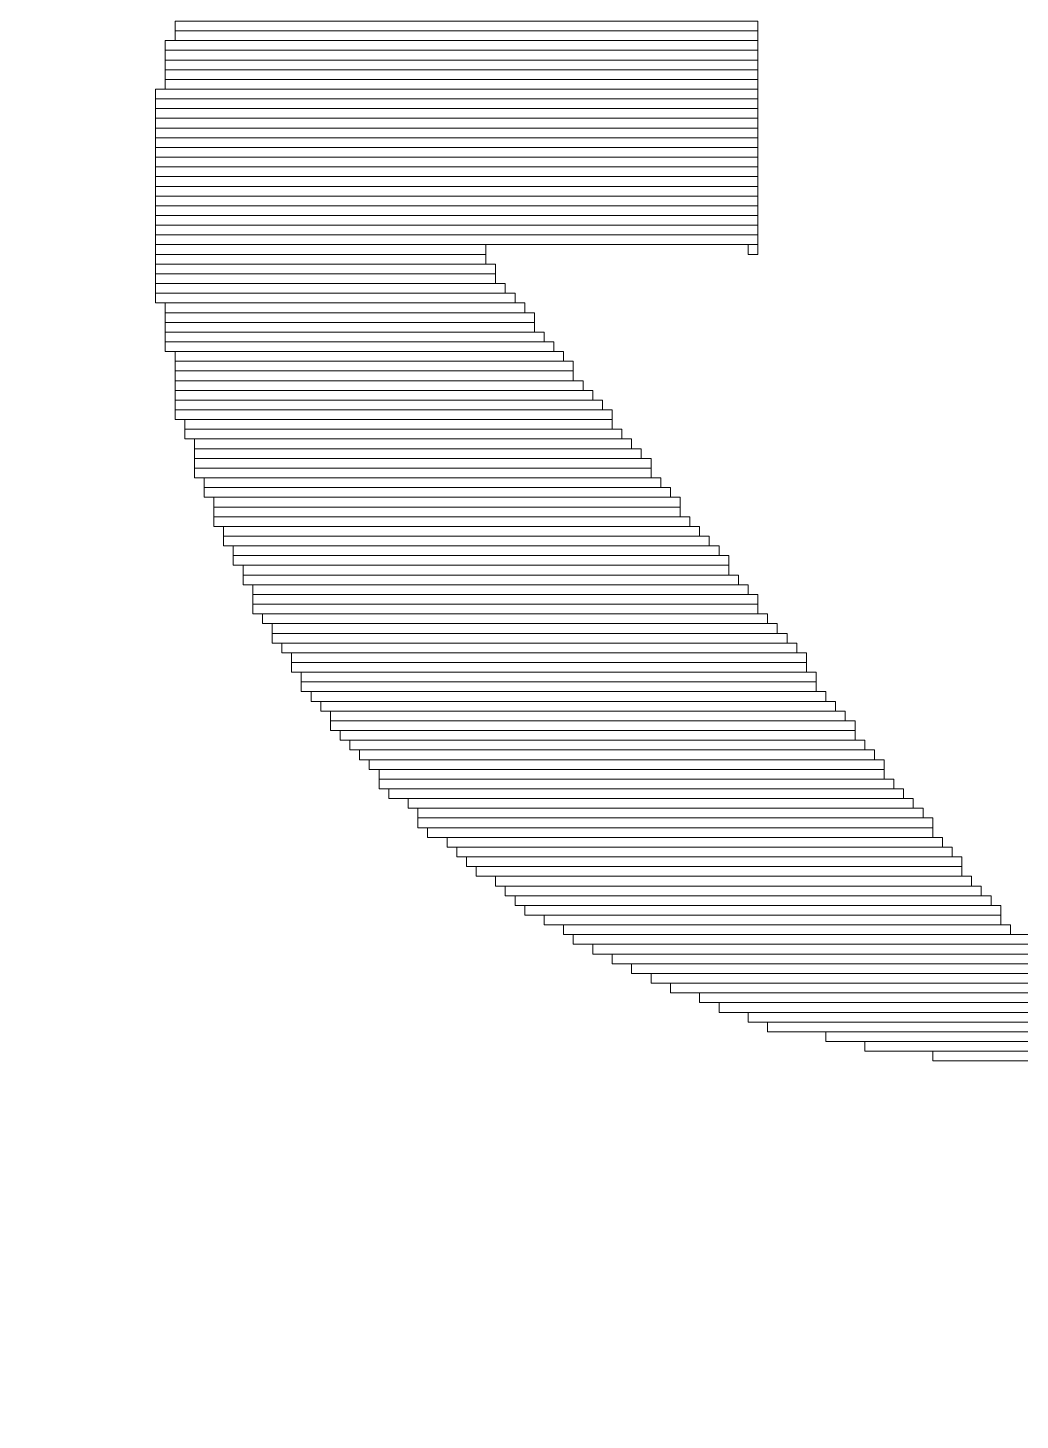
# Model space of a CAD drawing. Header units: millimetres. Extents: x -53.6 to 42.1, y -42.3 to 19.5.
# Drawn here: x 14.111 to 16.706, y -36.992 to -33.353 of the extents above; entities that cross this region are included whole.
import ezdxf

# ---------------------------------------------------------------- set-up
doc = ezdxf.new("R2010")
doc.units = ezdxf.units.MM
doc.header["$MEASUREMENT"] = 0
doc.layers.add('BG_OUTLINE', color=7, linetype='Continuous')
doc.layers.add('MA_PEN3', color=7, linetype='Continuous')

msp = doc.modelspace()

# ---------------------------------------------------------------- linework, layer by layer
at = {"layer": 'BG_OUTLINE', "color": 3, "lineweight": 9}
msp.add_open_spline([(-35.58, -42.2737), (-35.58, -42.2737), (-35.58, 2.7261), (-35.58, 2.7261), (-35.58, 2.7261), (-35.58, 2.7261), (19.4199, 2.7261), (19.4199, 2.7261), (19.4199, 2.7261), (19.4199, 2.7261), (19.4199, -42.2737), (19.4199, -42.2737), (19.4199, -42.2737), (19.4199, -42.2737), (-35.58, -42.2737), (-35.58, -42.2737)], degree=3, knots=[0, 0, 0, 0, 0.25, 0.25, 0.25, 0.25, 0.5, 0.5, 0.5, 0.5, 0.75, 0.75, 0.75, 0.75, 1, 1, 1, 1], dxfattribs=at)
at = {"layer": 'MA_PEN3', "color": 5, "lineweight": 9}
for points in [[(16.0201, -33.3354), (16.0201, -33.3354), (16.0201, -33.3608), (16.0201, -33.3608), (16.0201, -33.3608), (16.0201, -33.3608), (14.4961, -33.3608), (14.4961, -33.3608), (14.4961, -33.3608), (14.4961, -33.3608), (14.4961, -33.3354), (14.4961, -33.3354), (14.4961, -33.3354), (14.4961, -33.3354), (16.0201, -33.3354), (16.0201, -33.3354)], [(16.0201, -33.3608), (16.0201, -33.3608), (16.0201, -33.3862), (16.0201, -33.3862), (16.0201, -33.3862), (16.0201, -33.3862), (14.4961, -33.3862), (14.4961, -33.3862), (14.4961, -33.3862), (14.4961, -33.3862), (14.4961, -33.3608), (14.4961, -33.3608), (14.4961, -33.3608), (14.4961, -33.3608), (16.0201, -33.3608), (16.0201, -33.3608)], [(16.0201, -33.3862), (16.0201, -33.3862), (16.0201, -33.4116), (16.0201, -33.4116), (16.0201, -33.4116), (16.0201, -33.4116), (14.4707, -33.4116), (14.4707, -33.4116), (14.4707, -33.4116), (14.4707, -33.4116), (14.4707, -33.3862), (14.4707, -33.3862), (14.4707, -33.3862), (14.4707, -33.3862), (16.0201, -33.3862), (16.0201, -33.3862)], [(16.0201, -33.4116), (16.0201, -33.4116), (16.0201, -33.437), (16.0201, -33.437), (16.0201, -33.437), (16.0201, -33.437), (14.4707, -33.437), (14.4707, -33.437), (14.4707, -33.437), (14.4707, -33.437), (14.4707, -33.4116), (14.4707, -33.4116), (14.4707, -33.4116), (14.4707, -33.4116), (16.0201, -33.4116), (16.0201, -33.4116)], [(16.0201, -33.437), (16.0201, -33.437), (16.0201, -33.4624), (16.0201, -33.4624), (16.0201, -33.4624), (16.0201, -33.4624), (14.4707, -33.4624), (14.4707, -33.4624), (14.4707, -33.4624), (14.4707, -33.4624), (14.4707, -33.437), (14.4707, -33.437), (14.4707, -33.437), (14.4707, -33.437), (16.0201, -33.437), (16.0201, -33.437)], [(16.0201, -33.4624), (16.0201, -33.4624), (16.0201, -33.4878), (16.0201, -33.4878), (16.0201, -33.4878), (16.0201, -33.4878), (14.4707, -33.4878), (14.4707, -33.4878), (14.4707, -33.4878), (14.4707, -33.4878), (14.4707, -33.4624), (14.4707, -33.4624), (14.4707, -33.4624), (14.4707, -33.4624), (16.0201, -33.4624), (16.0201, -33.4624)], [(16.0201, -33.5132), (16.0201, -33.5132), (16.0201, -33.5386), (16.0201, -33.5386), (16.0201, -33.5386), (16.0201, -33.5386), (14.4453, -33.5386), (14.4453, -33.5386), (14.4453, -33.5386), (14.4453, -33.5386), (14.4453, -33.5132), (14.4453, -33.5132), (14.4453, -33.5132), (14.4453, -33.5132), (16.0201, -33.5132), (16.0201, -33.5132)], [(16.0201, -33.4878), (16.0201, -33.4878), (16.0201, -33.5132), (16.0201, -33.5132), (16.0201, -33.5132), (16.0201, -33.5132), (14.4707, -33.5132), (14.4707, -33.5132), (14.4707, -33.5132), (14.4707, -33.5132), (14.4707, -33.4878), (14.4707, -33.4878), (14.4707, -33.4878), (14.4707, -33.4878), (16.0201, -33.4878), (16.0201, -33.4878)], [(16.0201, -33.5386), (16.0201, -33.5386), (16.0201, -33.564), (16.0201, -33.564), (16.0201, -33.564), (16.0201, -33.564), (14.4453, -33.564), (14.4453, -33.564), (14.4453, -33.564), (14.4453, -33.564), (14.4453, -33.5386), (14.4453, -33.5386), (14.4453, -33.5386), (14.4453, -33.5386), (16.0201, -33.5386), (16.0201, -33.5386)], [(16.0201, -33.564), (16.0201, -33.564), (16.0201, -33.5894), (16.0201, -33.5894), (16.0201, -33.5894), (16.0201, -33.5894), (14.4453, -33.5894), (14.4453, -33.5894), (14.4453, -33.5894), (14.4453, -33.5894), (14.4453, -33.564), (14.4453, -33.564), (14.4453, -33.564), (14.4453, -33.564), (16.0201, -33.564), (16.0201, -33.564)], [(16.0201, -33.5894), (16.0201, -33.5894), (16.0201, -33.6148), (16.0201, -33.6148), (16.0201, -33.6148), (16.0201, -33.6148), (14.4453, -33.6148), (14.4453, -33.6148), (14.4453, -33.6148), (14.4453, -33.6148), (14.4453, -33.5894), (14.4453, -33.5894), (14.4453, -33.5894), (14.4453, -33.5894), (16.0201, -33.5894), (16.0201, -33.5894)], [(16.0201, -33.6148), (16.0201, -33.6148), (16.0201, -33.6402), (16.0201, -33.6402), (16.0201, -33.6402), (16.0201, -33.6402), (14.4453, -33.6402), (14.4453, -33.6402), (14.4453, -33.6402), (14.4453, -33.6402), (14.4453, -33.6148), (14.4453, -33.6148), (14.4453, -33.6148), (14.4453, -33.6148), (16.0201, -33.6148), (16.0201, -33.6148)], [(16.0201, -33.6402), (16.0201, -33.6402), (16.0201, -33.6656), (16.0201, -33.6656), (16.0201, -33.6656), (16.0201, -33.6656), (14.4453, -33.6656), (14.4453, -33.6656), (14.4453, -33.6656), (14.4453, -33.6656), (14.4453, -33.6402), (14.4453, -33.6402), (14.4453, -33.6402), (14.4453, -33.6402), (16.0201, -33.6402), (16.0201, -33.6402)], [(16.0201, -33.6656), (16.0201, -33.6656), (16.0201, -33.691), (16.0201, -33.691), (16.0201, -33.691), (16.0201, -33.691), (14.4453, -33.691), (14.4453, -33.691), (14.4453, -33.691), (14.4453, -33.691), (14.4453, -33.6656), (14.4453, -33.6656), (14.4453, -33.6656), (14.4453, -33.6656), (16.0201, -33.6656), (16.0201, -33.6656)], [(16.0201, -33.691), (16.0201, -33.691), (16.0201, -33.7164), (16.0201, -33.7164), (16.0201, -33.7164), (16.0201, -33.7164), (14.4453, -33.7164), (14.4453, -33.7164), (14.4453, -33.7164), (14.4453, -33.7164), (14.4453, -33.691), (14.4453, -33.691), (14.4453, -33.691), (14.4453, -33.691), (16.0201, -33.691), (16.0201, -33.691)], [(16.0201, -33.7164), (16.0201, -33.7164), (16.0201, -33.7418), (16.0201, -33.7418), (16.0201, -33.7418), (16.0201, -33.7418), (14.4453, -33.7418), (14.4453, -33.7418), (14.4453, -33.7418), (14.4453, -33.7418), (14.4453, -33.7164), (14.4453, -33.7164), (14.4453, -33.7164), (14.4453, -33.7164), (16.0201, -33.7164), (16.0201, -33.7164)], [(16.0201, -33.7418), (16.0201, -33.7418), (16.0201, -33.7672), (16.0201, -33.7672), (16.0201, -33.7672), (16.0201, -33.7672), (14.4453, -33.7672), (14.4453, -33.7672), (14.4453, -33.7672), (14.4453, -33.7672), (14.4453, -33.7418), (14.4453, -33.7418), (14.4453, -33.7418), (14.4453, -33.7418), (16.0201, -33.7418), (16.0201, -33.7418)], [(16.0201, -33.7672), (16.0201, -33.7672), (16.0201, -33.7926), (16.0201, -33.7926), (16.0201, -33.7926), (16.0201, -33.7926), (14.4453, -33.7926), (14.4453, -33.7926), (14.4453, -33.7926), (14.4453, -33.7926), (14.4453, -33.7672), (14.4453, -33.7672), (14.4453, -33.7672), (14.4453, -33.7672), (16.0201, -33.7672), (16.0201, -33.7672)], [(16.0201, -33.7926), (16.0201, -33.7926), (16.0201, -33.818), (16.0201, -33.818), (16.0201, -33.818), (16.0201, -33.818), (14.4453, -33.818), (14.4453, -33.818), (14.4453, -33.818), (14.4453, -33.818), (14.4453, -33.7926), (14.4453, -33.7926), (14.4453, -33.7926), (14.4453, -33.7926), (16.0201, -33.7926), (16.0201, -33.7926)], [(16.0201, -33.818), (16.0201, -33.818), (16.0201, -33.8434), (16.0201, -33.8434), (16.0201, -33.8434), (16.0201, -33.8434), (14.4453, -33.8434), (14.4453, -33.8434), (14.4453, -33.8434), (14.4453, -33.8434), (14.4453, -33.818), (14.4453, -33.818), (14.4453, -33.818), (14.4453, -33.818), (16.0201, -33.818), (16.0201, -33.818)], [(16.0201, -33.8434), (16.0201, -33.8434), (16.0201, -33.8688), (16.0201, -33.8688), (16.0201, -33.8688), (16.0201, -33.8688), (14.4453, -33.8688), (14.4453, -33.8688), (14.4453, -33.8688), (14.4453, -33.8688), (14.4453, -33.8434), (14.4453, -33.8434), (14.4453, -33.8434), (14.4453, -33.8434), (16.0201, -33.8434), (16.0201, -33.8434)], [(16.0201, -33.8688), (16.0201, -33.8688), (16.0201, -33.8942), (16.0201, -33.8942), (16.0201, -33.8942), (16.0201, -33.8942), (14.4453, -33.8942), (14.4453, -33.8942), (14.4453, -33.8942), (14.4453, -33.8942), (14.4453, -33.8688), (14.4453, -33.8688), (14.4453, -33.8688), (14.4453, -33.8688), (16.0201, -33.8688), (16.0201, -33.8688)], [(16.0201, -33.8942), (16.0201, -33.8942), (16.0201, -33.9196), (16.0201, -33.9196), (16.0201, -33.9196), (16.0201, -33.9196), (14.4453, -33.9196), (14.4453, -33.9196), (14.4453, -33.9196), (14.4453, -33.9196), (14.4453, -33.8942), (14.4453, -33.8942), (14.4453, -33.8942), (14.4453, -33.8942), (16.0201, -33.8942), (16.0201, -33.8942)], [(15.3089, -33.9196), (15.3089, -33.9196), (15.3089, -33.945), (15.3089, -33.945), (15.3089, -33.945), (15.3089, -33.945), (14.4453, -33.945), (14.4453, -33.945), (14.4453, -33.945), (14.4453, -33.945), (14.4453, -33.9196), (14.4453, -33.9196), (14.4453, -33.9196), (14.4453, -33.9196), (15.3089, -33.9196), (15.3089, -33.9196)], [(15.3089, -33.945), (15.3089, -33.945), (15.3089, -33.9704), (15.3089, -33.9704), (15.3089, -33.9704), (15.3089, -33.9704), (14.4453, -33.9704), (14.4453, -33.9704), (14.4453, -33.9704), (14.4453, -33.9704), (14.4453, -33.945), (14.4453, -33.945), (14.4453, -33.945), (14.4453, -33.945), (15.3089, -33.945), (15.3089, -33.945)], [(16.0201, -33.9196), (16.0201, -33.9196), (16.0201, -33.945), (16.0201, -33.945), (16.0201, -33.945), (16.0201, -33.945), (15.9947, -33.945), (15.9947, -33.945), (15.9947, -33.945), (15.9947, -33.945), (15.9947, -33.9196), (15.9947, -33.9196), (15.9947, -33.9196), (15.9947, -33.9196), (16.0201, -33.9196), (16.0201, -33.9196)], [(15.3343, -33.9704), (15.3343, -33.9704), (15.3343, -33.9958), (15.3343, -33.9958), (15.3343, -33.9958), (15.3343, -33.9958), (14.4453, -33.9958), (14.4453, -33.9958), (14.4453, -33.9958), (14.4453, -33.9958), (14.4453, -33.9704), (14.4453, -33.9704), (14.4453, -33.9704), (14.4453, -33.9704), (15.3343, -33.9704), (15.3343, -33.9704)], [(15.3343, -33.9958), (15.3343, -33.9958), (15.3343, -34.0212), (15.3343, -34.0212), (15.3343, -34.0212), (15.3343, -34.0212), (14.4453, -34.0212), (14.4453, -34.0212), (14.4453, -34.0212), (14.4453, -34.0212), (14.4453, -33.9958), (14.4453, -33.9958), (14.4453, -33.9958), (14.4453, -33.9958), (15.3343, -33.9958), (15.3343, -33.9958)], [(15.3597, -34.0212), (15.3597, -34.0212), (15.3597, -34.0466), (15.3597, -34.0466), (15.3597, -34.0466), (15.3597, -34.0466), (14.4453, -34.0466), (14.4453, -34.0466), (14.4453, -34.0466), (14.4453, -34.0466), (14.4453, -34.0212), (14.4453, -34.0212), (14.4453, -34.0212), (14.4453, -34.0212), (15.3597, -34.0212), (15.3597, -34.0212)], [(15.3851, -34.0466), (15.3851, -34.0466), (15.3851, -34.072), (15.3851, -34.072), (15.3851, -34.072), (15.3851, -34.072), (14.4453, -34.072), (14.4453, -34.072), (14.4453, -34.072), (14.4453, -34.072), (14.4453, -34.0466), (14.4453, -34.0466), (14.4453, -34.0466), (14.4453, -34.0466), (15.3851, -34.0466), (15.3851, -34.0466)], [(15.4105, -34.072), (15.4105, -34.072), (15.4105, -34.0974), (15.4105, -34.0974), (15.4105, -34.0974), (15.4105, -34.0974), (14.4707, -34.0974), (14.4707, -34.0974), (14.4707, -34.0974), (14.4707, -34.0974), (14.4707, -34.072), (14.4707, -34.072), (14.4707, -34.072), (14.4707, -34.072), (15.4105, -34.072), (15.4105, -34.072)], [(15.4359, -34.0974), (15.4359, -34.0974), (15.4359, -34.1228), (15.4359, -34.1228), (15.4359, -34.1228), (15.4359, -34.1228), (14.4707, -34.1228), (14.4707, -34.1228), (14.4707, -34.1228), (14.4707, -34.1228), (14.4707, -34.0974), (14.4707, -34.0974), (14.4707, -34.0974), (14.4707, -34.0974), (15.4359, -34.0974), (15.4359, -34.0974)], [(15.4359, -34.1228), (15.4359, -34.1228), (15.4359, -34.1482), (15.4359, -34.1482), (15.4359, -34.1482), (15.4359, -34.1482), (14.4707, -34.1482), (14.4707, -34.1482), (14.4707, -34.1482), (14.4707, -34.1482), (14.4707, -34.1228), (14.4707, -34.1228), (14.4707, -34.1228), (14.4707, -34.1228), (15.4359, -34.1228), (15.4359, -34.1228)], [(15.4613, -34.1482), (15.4613, -34.1482), (15.4613, -34.1736), (15.4613, -34.1736), (15.4613, -34.1736), (15.4613, -34.1736), (14.4707, -34.1736), (14.4707, -34.1736), (14.4707, -34.1736), (14.4707, -34.1736), (14.4707, -34.1482), (14.4707, -34.1482), (14.4707, -34.1482), (14.4707, -34.1482), (15.4613, -34.1482), (15.4613, -34.1482)], [(15.4867, -34.1736), (15.4867, -34.1736), (15.4867, -34.199), (15.4867, -34.199), (15.4867, -34.199), (15.4867, -34.199), (14.4707, -34.199), (14.4707, -34.199), (14.4707, -34.199), (14.4707, -34.199), (14.4707, -34.1736), (14.4707, -34.1736), (14.4707, -34.1736), (14.4707, -34.1736), (15.4867, -34.1736), (15.4867, -34.1736)], [(15.5121, -34.199), (15.5121, -34.199), (15.5121, -34.2244), (15.5121, -34.2244), (15.5121, -34.2244), (15.5121, -34.2244), (14.4961, -34.2244), (14.4961, -34.2244), (14.4961, -34.2244), (14.4961, -34.2244), (14.4961, -34.199), (14.4961, -34.199), (14.4961, -34.199), (14.4961, -34.199), (15.5121, -34.199), (15.5121, -34.199)], [(15.5375, -34.2244), (15.5375, -34.2244), (15.5375, -34.2498), (15.5375, -34.2498), (15.5375, -34.2498), (15.5375, -34.2498), (14.4961, -34.2498), (14.4961, -34.2498), (14.4961, -34.2498), (14.4961, -34.2498), (14.4961, -34.2244), (14.4961, -34.2244), (14.4961, -34.2244), (14.4961, -34.2244), (15.5375, -34.2244), (15.5375, -34.2244)], [(15.5375, -34.2498), (15.5375, -34.2498), (15.5375, -34.2752), (15.5375, -34.2752), (15.5375, -34.2752), (15.5375, -34.2752), (14.4961, -34.2752), (14.4961, -34.2752), (14.4961, -34.2752), (14.4961, -34.2752), (14.4961, -34.2498), (14.4961, -34.2498), (14.4961, -34.2498), (14.4961, -34.2498), (15.5375, -34.2498), (15.5375, -34.2498)], [(15.5629, -34.2752), (15.5629, -34.2752), (15.5629, -34.3006), (15.5629, -34.3006), (15.5629, -34.3006), (15.5629, -34.3006), (14.4961, -34.3006), (14.4961, -34.3006), (14.4961, -34.3006), (14.4961, -34.3006), (14.4961, -34.2752), (14.4961, -34.2752), (14.4961, -34.2752), (14.4961, -34.2752), (15.5629, -34.2752), (15.5629, -34.2752)], [(15.5883, -34.3006), (15.5883, -34.3006), (15.5883, -34.326), (15.5883, -34.326), (15.5883, -34.326), (15.5883, -34.326), (14.4961, -34.326), (14.4961, -34.326), (14.4961, -34.326), (14.4961, -34.326), (14.4961, -34.3006), (14.4961, -34.3006), (14.4961, -34.3006), (14.4961, -34.3006), (15.5883, -34.3006), (15.5883, -34.3006)], [(15.6137, -34.326), (15.6137, -34.326), (15.6137, -34.3514), (15.6137, -34.3514), (15.6137, -34.3514), (15.6137, -34.3514), (14.4961, -34.3514), (14.4961, -34.3514), (14.4961, -34.3514), (14.4961, -34.3514), (14.4961, -34.326), (14.4961, -34.326), (14.4961, -34.326), (14.4961, -34.326), (15.6137, -34.326), (15.6137, -34.326)], [(15.6391, -34.3514), (15.6391, -34.3514), (15.6391, -34.3768), (15.6391, -34.3768), (15.6391, -34.3768), (15.6391, -34.3768), (14.4961, -34.3768), (14.4961, -34.3768), (14.4961, -34.3768), (14.4961, -34.3768), (14.4961, -34.3514), (14.4961, -34.3514), (14.4961, -34.3514), (14.4961, -34.3514), (15.6391, -34.3514), (15.6391, -34.3514)], [(15.6391, -34.3768), (15.6391, -34.3768), (15.6391, -34.4022), (15.6391, -34.4022), (15.6391, -34.4022), (15.6391, -34.4022), (14.5215, -34.4022), (14.5215, -34.4022), (14.5215, -34.4022), (14.5215, -34.4022), (14.5215, -34.3768), (14.5215, -34.3768), (14.5215, -34.3768), (14.5215, -34.3768), (15.6391, -34.3768), (15.6391, -34.3768)], [(15.6645, -34.4022), (15.6645, -34.4022), (15.6645, -34.4276), (15.6645, -34.4276), (15.6645, -34.4276), (15.6645, -34.4276), (14.5215, -34.4276), (14.5215, -34.4276), (14.5215, -34.4276), (14.5215, -34.4276), (14.5215, -34.4022), (14.5215, -34.4022), (14.5215, -34.4022), (14.5215, -34.4022), (15.6645, -34.4022), (15.6645, -34.4022)], [(15.6899, -34.4276), (15.6899, -34.4276), (15.6899, -34.453), (15.6899, -34.453), (15.6899, -34.453), (15.6899, -34.453), (14.5469, -34.453), (14.5469, -34.453), (14.5469, -34.453), (14.5469, -34.453), (14.5469, -34.4276), (14.5469, -34.4276), (14.5469, -34.4276), (14.5469, -34.4276), (15.6899, -34.4276), (15.6899, -34.4276)], [(15.7153, -34.453), (15.7153, -34.453), (15.7153, -34.4784), (15.7153, -34.4784), (15.7153, -34.4784), (15.7153, -34.4784), (14.5469, -34.4784), (14.5469, -34.4784), (14.5469, -34.4784), (14.5469, -34.4784), (14.5469, -34.453), (14.5469, -34.453), (14.5469, -34.453), (14.5469, -34.453), (15.7153, -34.453), (15.7153, -34.453)], [(15.7407, -34.4784), (15.7407, -34.4784), (15.7407, -34.5038), (15.7407, -34.5038), (15.7407, -34.5038), (15.7407, -34.5038), (14.5469, -34.5038), (14.5469, -34.5038), (14.5469, -34.5038), (14.5469, -34.5038), (14.5469, -34.4784), (14.5469, -34.4784), (14.5469, -34.4784), (14.5469, -34.4784), (15.7407, -34.4784), (15.7407, -34.4784)], [(15.7407, -34.5038), (15.7407, -34.5038), (15.7407, -34.5292), (15.7407, -34.5292), (15.7407, -34.5292), (15.7407, -34.5292), (14.5469, -34.5292), (14.5469, -34.5292), (14.5469, -34.5292), (14.5469, -34.5292), (14.5469, -34.5038), (14.5469, -34.5038), (14.5469, -34.5038), (14.5469, -34.5038), (15.7407, -34.5038), (15.7407, -34.5038)], [(15.7661, -34.5292), (15.7661, -34.5292), (15.7661, -34.5546), (15.7661, -34.5546), (15.7661, -34.5546), (15.7661, -34.5546), (14.5723, -34.5546), (14.5723, -34.5546), (14.5723, -34.5546), (14.5723, -34.5546), (14.5723, -34.5292), (14.5723, -34.5292), (14.5723, -34.5292), (14.5723, -34.5292), (15.7661, -34.5292), (15.7661, -34.5292)], [(15.7915, -34.5546), (15.7915, -34.5546), (15.7915, -34.58), (15.7915, -34.58), (15.7915, -34.58), (15.7915, -34.58), (14.5723, -34.58), (14.5723, -34.58), (14.5723, -34.58), (14.5723, -34.58), (14.5723, -34.5546), (14.5723, -34.5546), (14.5723, -34.5546), (14.5723, -34.5546), (15.7915, -34.5546), (15.7915, -34.5546)], [(15.8169, -34.58), (15.8169, -34.58), (15.8169, -34.6054), (15.8169, -34.6054), (15.8169, -34.6054), (15.8169, -34.6054), (14.5977, -34.6054), (14.5977, -34.6054), (14.5977, -34.6054), (14.5977, -34.6054), (14.5977, -34.58), (14.5977, -34.58), (14.5977, -34.58), (14.5977, -34.58), (15.8169, -34.58), (15.8169, -34.58)], [(15.8169, -34.6054), (15.8169, -34.6054), (15.8169, -34.6308), (15.8169, -34.6308), (15.8169, -34.6308), (15.8169, -34.6308), (14.5977, -34.6308), (14.5977, -34.6308), (14.5977, -34.6308), (14.5977, -34.6308), (14.5977, -34.6054), (14.5977, -34.6054), (14.5977, -34.6054), (14.5977, -34.6054), (15.8169, -34.6054), (15.8169, -34.6054)], [(15.8423, -34.6308), (15.8423, -34.6308), (15.8423, -34.6562), (15.8423, -34.6562), (15.8423, -34.6562), (15.8423, -34.6562), (14.5977, -34.6562), (14.5977, -34.6562), (14.5977, -34.6562), (14.5977, -34.6562), (14.5977, -34.6308), (14.5977, -34.6308), (14.5977, -34.6308), (14.5977, -34.6308), (15.8423, -34.6308), (15.8423, -34.6308)], [(15.8677, -34.6562), (15.8677, -34.6562), (15.8677, -34.6816), (15.8677, -34.6816), (15.8677, -34.6816), (15.8677, -34.6816), (14.6231, -34.6816), (14.6231, -34.6816), (14.6231, -34.6816), (14.6231, -34.6816), (14.6231, -34.6562), (14.6231, -34.6562), (14.6231, -34.6562), (14.6231, -34.6562), (15.8677, -34.6562), (15.8677, -34.6562)], [(15.8931, -34.6816), (15.8931, -34.6816), (15.8931, -34.707), (15.8931, -34.707), (15.8931, -34.707), (15.8931, -34.707), (14.6231, -34.707), (14.6231, -34.707), (14.6231, -34.707), (14.6231, -34.707), (14.6231, -34.6816), (14.6231, -34.6816), (14.6231, -34.6816), (14.6231, -34.6816), (15.8931, -34.6816), (15.8931, -34.6816)], [(15.9185, -34.707), (15.9185, -34.707), (15.9185, -34.7324), (15.9185, -34.7324), (15.9185, -34.7324), (15.9185, -34.7324), (14.6485, -34.7324), (14.6485, -34.7324), (14.6485, -34.7324), (14.6485, -34.7324), (14.6485, -34.707), (14.6485, -34.707), (14.6485, -34.707), (14.6485, -34.707), (15.9185, -34.707), (15.9185, -34.707)], [(15.9439, -34.7324), (15.9439, -34.7324), (15.9439, -34.7578), (15.9439, -34.7578), (15.9439, -34.7578), (15.9439, -34.7578), (14.6485, -34.7578), (14.6485, -34.7578), (14.6485, -34.7578), (14.6485, -34.7578), (14.6485, -34.7324), (14.6485, -34.7324), (14.6485, -34.7324), (14.6485, -34.7324), (15.9439, -34.7324), (15.9439, -34.7324)], [(15.9439, -34.7578), (15.9439, -34.7578), (15.9439, -34.7832), (15.9439, -34.7832), (15.9439, -34.7832), (15.9439, -34.7832), (14.6739, -34.7832), (14.6739, -34.7832), (14.6739, -34.7832), (14.6739, -34.7832), (14.6739, -34.7578), (14.6739, -34.7578), (14.6739, -34.7578), (14.6739, -34.7578), (15.9439, -34.7578), (15.9439, -34.7578)], [(15.9693, -34.7832), (15.9693, -34.7832), (15.9693, -34.8086), (15.9693, -34.8086), (15.9693, -34.8086), (15.9693, -34.8086), (14.6739, -34.8086), (14.6739, -34.8086), (14.6739, -34.8086), (14.6739, -34.8086), (14.6739, -34.7832), (14.6739, -34.7832), (14.6739, -34.7832), (14.6739, -34.7832), (15.9693, -34.7832), (15.9693, -34.7832)], [(15.9947, -34.8086), (15.9947, -34.8086), (15.9947, -34.834), (15.9947, -34.834), (15.9947, -34.834), (15.9947, -34.834), (14.6993, -34.834), (14.6993, -34.834), (14.6993, -34.834), (14.6993, -34.834), (14.6993, -34.8086), (14.6993, -34.8086), (14.6993, -34.8086), (14.6993, -34.8086), (15.9947, -34.8086), (15.9947, -34.8086)], [(16.0201, -34.834), (16.0201, -34.834), (16.0201, -34.8594), (16.0201, -34.8594), (16.0201, -34.8594), (16.0201, -34.8594), (14.6993, -34.8594), (14.6993, -34.8594), (14.6993, -34.8594), (14.6993, -34.8594), (14.6993, -34.834), (14.6993, -34.834), (14.6993, -34.834), (14.6993, -34.834), (16.0201, -34.834), (16.0201, -34.834)], [(16.0201, -34.8594), (16.0201, -34.8594), (16.0201, -34.8848), (16.0201, -34.8848), (16.0201, -34.8848), (16.0201, -34.8848), (14.6993, -34.8848), (14.6993, -34.8848), (14.6993, -34.8848), (14.6993, -34.8848), (14.6993, -34.8594), (14.6993, -34.8594), (14.6993, -34.8594), (14.6993, -34.8594), (16.0201, -34.8594), (16.0201, -34.8594)], [(16.0455, -34.8848), (16.0455, -34.8848), (16.0455, -34.9102), (16.0455, -34.9102), (16.0455, -34.9102), (16.0455, -34.9102), (14.7247, -34.9102), (14.7247, -34.9102), (14.7247, -34.9102), (14.7247, -34.9102), (14.7247, -34.8848), (14.7247, -34.8848), (14.7247, -34.8848), (14.7247, -34.8848), (16.0455, -34.8848), (16.0455, -34.8848)], [(16.0709, -34.9102), (16.0709, -34.9102), (16.0709, -34.9356), (16.0709, -34.9356), (16.0709, -34.9356), (16.0709, -34.9356), (14.7501, -34.9356), (14.7501, -34.9356), (14.7501, -34.9356), (14.7501, -34.9356), (14.7501, -34.9102), (14.7501, -34.9102), (14.7501, -34.9102), (14.7501, -34.9102), (16.0709, -34.9102), (16.0709, -34.9102)], [(16.0963, -34.9356), (16.0963, -34.9356), (16.0963, -34.961), (16.0963, -34.961), (16.0963, -34.961), (16.0963, -34.961), (14.7501, -34.961), (14.7501, -34.961), (14.7501, -34.961), (14.7501, -34.961), (14.7501, -34.9356), (14.7501, -34.9356), (14.7501, -34.9356), (14.7501, -34.9356), (16.0963, -34.9356), (16.0963, -34.9356)], [(16.1217, -34.961), (16.1217, -34.961), (16.1217, -34.9864), (16.1217, -34.9864), (16.1217, -34.9864), (16.1217, -34.9864), (14.7755, -34.9864), (14.7755, -34.9864), (14.7755, -34.9864), (14.7755, -34.9864), (14.7755, -34.961), (14.7755, -34.961), (14.7755, -34.961), (14.7755, -34.961), (16.1217, -34.961), (16.1217, -34.961)], [(16.1471, -34.9864), (16.1471, -34.9864), (16.1471, -35.0118), (16.1471, -35.0118), (16.1471, -35.0118), (16.1471, -35.0118), (14.8009, -35.0118), (14.8009, -35.0118), (14.8009, -35.0118), (14.8009, -35.0118), (14.8009, -34.9864), (14.8009, -34.9864), (14.8009, -34.9864), (14.8009, -34.9864), (16.1471, -34.9864), (16.1471, -34.9864)], [(16.1471, -35.0118), (16.1471, -35.0118), (16.1471, -35.0372), (16.1471, -35.0372), (16.1471, -35.0372), (16.1471, -35.0372), (14.8009, -35.0372), (14.8009, -35.0372), (14.8009, -35.0372), (14.8009, -35.0372), (14.8009, -35.0118), (14.8009, -35.0118), (14.8009, -35.0118), (14.8009, -35.0118), (16.1471, -35.0118), (16.1471, -35.0118)], [(16.1725, -35.0372), (16.1725, -35.0372), (16.1725, -35.0626), (16.1725, -35.0626), (16.1725, -35.0626), (16.1725, -35.0626), (14.8263, -35.0626), (14.8263, -35.0626), (14.8263, -35.0626), (14.8263, -35.0626), (14.8263, -35.0372), (14.8263, -35.0372), (14.8263, -35.0372), (14.8263, -35.0372), (16.1725, -35.0372), (16.1725, -35.0372)], [(16.1725, -35.0626), (16.1725, -35.0626), (16.1725, -35.088), (16.1725, -35.088), (16.1725, -35.088), (16.1725, -35.088), (14.8263, -35.088), (14.8263, -35.088), (14.8263, -35.088), (14.8263, -35.088), (14.8263, -35.0626), (14.8263, -35.0626), (14.8263, -35.0626), (14.8263, -35.0626), (16.1725, -35.0626), (16.1725, -35.0626)], [(16.1979, -35.088), (16.1979, -35.088), (16.1979, -35.1134), (16.1979, -35.1134), (16.1979, -35.1134), (16.1979, -35.1134), (14.8517, -35.1134), (14.8517, -35.1134), (14.8517, -35.1134), (14.8517, -35.1134), (14.8517, -35.088), (14.8517, -35.088), (14.8517, -35.088), (14.8517, -35.088), (16.1979, -35.088), (16.1979, -35.088)], [(16.2233, -35.1134), (16.2233, -35.1134), (16.2233, -35.1388), (16.2233, -35.1388), (16.2233, -35.1388), (16.2233, -35.1388), (14.8771, -35.1388), (14.8771, -35.1388), (14.8771, -35.1388), (14.8771, -35.1388), (14.8771, -35.1134), (14.8771, -35.1134), (14.8771, -35.1134), (14.8771, -35.1134), (16.2233, -35.1134), (16.2233, -35.1134)], [(16.2487, -35.1388), (16.2487, -35.1388), (16.2487, -35.1642), (16.2487, -35.1642), (16.2487, -35.1642), (16.2487, -35.1642), (14.9025, -35.1642), (14.9025, -35.1642), (14.9025, -35.1642), (14.9025, -35.1642), (14.9025, -35.1388), (14.9025, -35.1388), (14.9025, -35.1388), (14.9025, -35.1388), (16.2487, -35.1388), (16.2487, -35.1388)], [(16.2741, -35.1642), (16.2741, -35.1642), (16.2741, -35.1896), (16.2741, -35.1896), (16.2741, -35.1896), (16.2741, -35.1896), (14.9025, -35.1896), (14.9025, -35.1896), (14.9025, -35.1896), (14.9025, -35.1896), (14.9025, -35.1642), (14.9025, -35.1642), (14.9025, -35.1642), (14.9025, -35.1642), (16.2741, -35.1642), (16.2741, -35.1642)], [(16.2741, -35.1896), (16.2741, -35.1896), (16.2741, -35.215), (16.2741, -35.215), (16.2741, -35.215), (16.2741, -35.215), (14.9279, -35.215), (14.9279, -35.215), (14.9279, -35.215), (14.9279, -35.215), (14.9279, -35.1896), (14.9279, -35.1896), (14.9279, -35.1896), (14.9279, -35.1896), (16.2741, -35.1896), (16.2741, -35.1896)], [(16.2995, -35.215), (16.2995, -35.215), (16.2995, -35.2404), (16.2995, -35.2404), (16.2995, -35.2404), (16.2995, -35.2404), (14.9533, -35.2404), (14.9533, -35.2404), (14.9533, -35.2404), (14.9533, -35.2404), (14.9533, -35.215), (14.9533, -35.215), (14.9533, -35.215), (14.9533, -35.215), (16.2995, -35.215), (16.2995, -35.215)], [(16.3249, -35.2404), (16.3249, -35.2404), (16.3249, -35.2658), (16.3249, -35.2658), (16.3249, -35.2658), (16.3249, -35.2658), (14.9787, -35.2658), (14.9787, -35.2658), (14.9787, -35.2658), (14.9787, -35.2658), (14.9787, -35.2404), (14.9787, -35.2404), (14.9787, -35.2404), (14.9787, -35.2404), (16.3249, -35.2404), (16.3249, -35.2404)], [(16.3503, -35.2658), (16.3503, -35.2658), (16.3503, -35.2912), (16.3503, -35.2912), (16.3503, -35.2912), (16.3503, -35.2912), (15.0041, -35.2912), (15.0041, -35.2912), (15.0041, -35.2912), (15.0041, -35.2912), (15.0041, -35.2658), (15.0041, -35.2658), (15.0041, -35.2658), (15.0041, -35.2658), (16.3503, -35.2658), (16.3503, -35.2658)], [(16.3503, -35.2912), (16.3503, -35.2912), (16.3503, -35.3166), (16.3503, -35.3166), (16.3503, -35.3166), (16.3503, -35.3166), (15.0295, -35.3166), (15.0295, -35.3166), (15.0295, -35.3166), (15.0295, -35.3166), (15.0295, -35.2912), (15.0295, -35.2912), (15.0295, -35.2912), (15.0295, -35.2912), (16.3503, -35.2912), (16.3503, -35.2912)], [(16.3757, -35.3166), (16.3757, -35.3166), (16.3757, -35.342), (16.3757, -35.342), (16.3757, -35.342), (16.3757, -35.342), (15.0295, -35.342), (15.0295, -35.342), (15.0295, -35.342), (15.0295, -35.342), (15.0295, -35.3166), (15.0295, -35.3166), (15.0295, -35.3166), (15.0295, -35.3166), (16.3757, -35.3166), (16.3757, -35.3166)], [(16.4011, -35.342), (16.4011, -35.342), (16.4011, -35.3674), (16.4011, -35.3674), (16.4011, -35.3674), (16.4011, -35.3674), (15.0549, -35.3674), (15.0549, -35.3674), (15.0549, -35.3674), (15.0549, -35.3674), (15.0549, -35.342), (15.0549, -35.342), (15.0549, -35.342), (15.0549, -35.342), (16.4011, -35.342), (16.4011, -35.342)], [(16.4265, -35.3674), (16.4265, -35.3674), (16.4265, -35.3928), (16.4265, -35.3928), (16.4265, -35.3928), (16.4265, -35.3928), (15.1057, -35.3928), (15.1057, -35.3928), (15.1057, -35.3928), (15.1057, -35.3928), (15.1057, -35.3674), (15.1057, -35.3674), (15.1057, -35.3674), (15.1057, -35.3674), (16.4265, -35.3674), (16.4265, -35.3674)], [(16.4519, -35.3928), (16.4519, -35.3928), (16.4519, -35.4182), (16.4519, -35.4182), (16.4519, -35.4182), (16.4519, -35.4182), (15.1311, -35.4182), (15.1311, -35.4182), (15.1311, -35.4182), (15.1311, -35.4182), (15.1311, -35.3928), (15.1311, -35.3928), (15.1311, -35.3928), (15.1311, -35.3928), (16.4519, -35.3928), (16.4519, -35.3928)], [(16.4773, -35.4182), (16.4773, -35.4182), (16.4773, -35.4436), (16.4773, -35.4436), (16.4773, -35.4436), (16.4773, -35.4436), (15.1311, -35.4436), (15.1311, -35.4436), (15.1311, -35.4436), (15.1311, -35.4436), (15.1311, -35.4182), (15.1311, -35.4182), (15.1311, -35.4182), (15.1311, -35.4182), (16.4773, -35.4182), (16.4773, -35.4182)], [(16.4773, -35.4436), (16.4773, -35.4436), (16.4773, -35.469), (16.4773, -35.469), (16.4773, -35.469), (16.4773, -35.469), (15.1565, -35.469), (15.1565, -35.469), (15.1565, -35.469), (15.1565, -35.469), (15.1565, -35.4436), (15.1565, -35.4436), (15.1565, -35.4436), (15.1565, -35.4436), (16.4773, -35.4436), (16.4773, -35.4436)], [(16.5027, -35.469), (16.5027, -35.469), (16.5027, -35.4944), (16.5027, -35.4944), (16.5027, -35.4944), (16.5027, -35.4944), (15.2073, -35.4944), (15.2073, -35.4944), (15.2073, -35.4944), (15.2073, -35.4944), (15.2073, -35.469), (15.2073, -35.469), (15.2073, -35.469), (15.2073, -35.469), (16.5027, -35.469), (16.5027, -35.469)], [(16.5281, -35.4944), (16.5281, -35.4944), (16.5281, -35.5198), (16.5281, -35.5198), (16.5281, -35.5198), (16.5281, -35.5198), (15.2327, -35.5198), (15.2327, -35.5198), (15.2327, -35.5198), (15.2327, -35.5198), (15.2327, -35.4944), (15.2327, -35.4944), (15.2327, -35.4944), (15.2327, -35.4944), (16.5281, -35.4944), (16.5281, -35.4944)], [(16.5535, -35.5198), (16.5535, -35.5198), (16.5535, -35.5452), (16.5535, -35.5452), (16.5535, -35.5452), (16.5535, -35.5452), (15.2581, -35.5452), (15.2581, -35.5452), (15.2581, -35.5452), (15.2581, -35.5452), (15.2581, -35.5198), (15.2581, -35.5198), (15.2581, -35.5198), (15.2581, -35.5198), (16.5535, -35.5198), (16.5535, -35.5198)], [(16.5535, -35.5452), (16.5535, -35.5452), (16.5535, -35.5706), (16.5535, -35.5706), (16.5535, -35.5706), (16.5535, -35.5706), (15.2835, -35.5706), (15.2835, -35.5706), (15.2835, -35.5706), (15.2835, -35.5706), (15.2835, -35.5452), (15.2835, -35.5452), (15.2835, -35.5452), (15.2835, -35.5452), (16.5535, -35.5452), (16.5535, -35.5452)], [(16.5789, -35.5706), (16.5789, -35.5706), (16.5789, -35.596), (16.5789, -35.596), (16.5789, -35.596), (16.5789, -35.596), (15.3343, -35.596), (15.3343, -35.596), (15.3343, -35.596), (15.3343, -35.596), (15.3343, -35.5706), (15.3343, -35.5706), (15.3343, -35.5706), (15.3343, -35.5706), (16.5789, -35.5706), (16.5789, -35.5706)], [(16.6043, -35.596), (16.6043, -35.596), (16.6043, -35.6214), (16.6043, -35.6214), (16.6043, -35.6214), (16.6043, -35.6214), (15.3597, -35.6214), (15.3597, -35.6214), (15.3597, -35.6214), (15.3597, -35.6214), (15.3597, -35.596), (15.3597, -35.596), (15.3597, -35.596), (15.3597, -35.596), (16.6043, -35.596), (16.6043, -35.596)], [(16.6297, -35.6214), (16.6297, -35.6214), (16.6297, -35.6468), (16.6297, -35.6468), (16.6297, -35.6468), (16.6297, -35.6468), (15.3851, -35.6468), (15.3851, -35.6468), (15.3851, -35.6468), (15.3851, -35.6468), (15.3851, -35.6214), (15.3851, -35.6214), (15.3851, -35.6214), (15.3851, -35.6214), (16.6297, -35.6214), (16.6297, -35.6214)], [(16.6551, -35.6468), (16.6551, -35.6468), (16.6551, -35.6722), (16.6551, -35.6722), (16.6551, -35.6722), (16.6551, -35.6722), (15.4105, -35.6722), (15.4105, -35.6722), (15.4105, -35.6722), (15.4105, -35.6722), (15.4105, -35.6468), (15.4105, -35.6468), (15.4105, -35.6468), (15.4105, -35.6468), (16.6551, -35.6468), (16.6551, -35.6468)], [(16.6551, -35.6722), (16.6551, -35.6722), (16.6551, -35.6976), (16.6551, -35.6976), (16.6551, -35.6976), (16.6551, -35.6976), (15.4613, -35.6976), (15.4613, -35.6976), (15.4613, -35.6976), (15.4613, -35.6976), (15.4613, -35.6722), (15.4613, -35.6722), (15.4613, -35.6722), (15.4613, -35.6722), (16.6551, -35.6722), (16.6551, -35.6722)], [(16.6805, -35.6976), (16.6805, -35.6976), (16.6805, -35.723), (16.6805, -35.723), (16.6805, -35.723), (16.6805, -35.723), (15.5121, -35.723), (15.5121, -35.723), (15.5121, -35.723), (15.5121, -35.723), (15.5121, -35.6976), (15.5121, -35.6976), (15.5121, -35.6976), (15.5121, -35.6976), (16.6805, -35.6976), (16.6805, -35.6976)], [(17.8743, -35.723), (17.8743, -35.723), (17.8743, -35.7484), (17.8743, -35.7484), (17.8743, -35.7484), (17.8743, -35.7484), (15.5375, -35.7484), (15.5375, -35.7484), (15.5375, -35.7484), (15.5375, -35.7484), (15.5375, -35.723), (15.5375, -35.723), (15.5375, -35.723), (15.5375, -35.723), (17.8743, -35.723), (17.8743, -35.723)], [(17.8489, -35.7484), (17.8489, -35.7484), (17.8489, -35.7738), (17.8489, -35.7738), (17.8489, -35.7738), (17.8489, -35.7738), (15.5883, -35.7738), (15.5883, -35.7738), (15.5883, -35.7738), (15.5883, -35.7738), (15.5883, -35.7484), (15.5883, -35.7484), (15.5883, -35.7484), (15.5883, -35.7484), (17.8489, -35.7484), (17.8489, -35.7484)], [(17.7727, -35.7738), (17.7727, -35.7738), (17.7727, -35.7992), (17.7727, -35.7992), (17.7727, -35.7992), (17.7727, -35.7992), (15.6391, -35.7992), (15.6391, -35.7992), (15.6391, -35.7992), (15.6391, -35.7992), (15.6391, -35.7738), (15.6391, -35.7738), (15.6391, -35.7738), (15.6391, -35.7738), (17.7727, -35.7738), (17.7727, -35.7738)], [(17.7219, -35.7992), (17.7219, -35.7992), (17.7219, -35.8246), (17.7219, -35.8246), (17.7219, -35.8246), (17.7219, -35.8246), (15.6899, -35.8246), (15.6899, -35.8246), (15.6899, -35.8246), (15.6899, -35.8246), (15.6899, -35.7992), (15.6899, -35.7992), (15.6899, -35.7992), (15.6899, -35.7992), (17.7219, -35.7992), (17.7219, -35.7992)], [(17.6965, -35.8246), (17.6965, -35.8246), (17.6965, -35.85), (17.6965, -35.85), (17.6965, -35.85), (17.6965, -35.85), (15.7407, -35.85), (15.7407, -35.85), (15.7407, -35.85), (15.7407, -35.85), (15.7407, -35.8246), (15.7407, -35.8246), (15.7407, -35.8246), (15.7407, -35.8246), (17.6965, -35.8246), (17.6965, -35.8246)], [(17.6457, -35.85), (17.6457, -35.85), (17.6457, -35.8754), (17.6457, -35.8754), (17.6457, -35.8754), (17.6457, -35.8754), (15.7915, -35.8754), (15.7915, -35.8754), (15.7915, -35.8754), (15.7915, -35.8754), (15.7915, -35.85), (15.7915, -35.85), (15.7915, -35.85), (15.7915, -35.85), (17.6457, -35.85), (17.6457, -35.85)], [(17.5695, -35.8754), (17.5695, -35.8754), (17.5695, -35.9008), (17.5695, -35.9008), (17.5695, -35.9008), (17.5695, -35.9008), (15.8677, -35.9008), (15.8677, -35.9008), (15.8677, -35.9008), (15.8677, -35.9008), (15.8677, -35.8754), (15.8677, -35.8754), (15.8677, -35.8754), (15.8677, -35.8754), (17.5695, -35.8754), (17.5695, -35.8754)], [(17.4933, -35.9008), (17.4933, -35.9008), (17.4933, -35.9262), (17.4933, -35.9262), (17.4933, -35.9262), (17.4933, -35.9262), (15.9185, -35.9262), (15.9185, -35.9262), (15.9185, -35.9262), (15.9185, -35.9262), (15.9185, -35.9008), (15.9185, -35.9008), (15.9185, -35.9008), (15.9185, -35.9008), (17.4933, -35.9008), (17.4933, -35.9008)], [(17.4425, -35.9262), (17.4425, -35.9262), (17.4425, -35.9516), (17.4425, -35.9516), (17.4425, -35.9516), (17.4425, -35.9516), (15.9947, -35.9516), (15.9947, -35.9516), (15.9947, -35.9516), (15.9947, -35.9516), (15.9947, -35.9262), (15.9947, -35.9262), (15.9947, -35.9262), (15.9947, -35.9262), (17.4425, -35.9262), (17.4425, -35.9262)], [(17.3663, -35.9516), (17.3663, -35.9516), (17.3663, -35.977), (17.3663, -35.977), (17.3663, -35.977), (17.3663, -35.977), (16.0455, -35.977), (16.0455, -35.977), (16.0455, -35.977), (16.0455, -35.977), (16.0455, -35.9516), (16.0455, -35.9516), (16.0455, -35.9516), (16.0455, -35.9516), (17.3663, -35.9516), (17.3663, -35.9516)], [(17.2393, -35.977), (17.2393, -35.977), (17.2393, -36.0024), (17.2393, -36.0024), (17.2393, -36.0024), (17.2393, -36.0024), (16.1979, -36.0024), (16.1979, -36.0024), (16.1979, -36.0024), (16.1979, -36.0024), (16.1979, -35.977), (16.1979, -35.977), (16.1979, -35.977), (16.1979, -35.977), (17.2393, -35.977), (17.2393, -35.977)], [(17.1377, -36.0024), (17.1377, -36.0024), (17.1377, -36.0278), (17.1377, -36.0278), (17.1377, -36.0278), (17.1377, -36.0278), (16.2995, -36.0278), (16.2995, -36.0278), (16.2995, -36.0278), (16.2995, -36.0278), (16.2995, -36.0024), (16.2995, -36.0024), (16.2995, -36.0024), (16.2995, -36.0024), (17.1377, -36.0024), (17.1377, -36.0024)], [(16.9345, -36.0278), (16.9345, -36.0278), (16.9345, -36.0532), (16.9345, -36.0532), (16.9345, -36.0532), (16.9345, -36.0532), (16.4773, -36.0532), (16.4773, -36.0532), (16.4773, -36.0532), (16.4773, -36.0532), (16.4773, -36.0278), (16.4773, -36.0278), (16.4773, -36.0278), (16.4773, -36.0278), (16.9345, -36.0278), (16.9345, -36.0278)]]:
    msp.add_open_spline(points, degree=3, knots=[0, 0, 0, 0, 0.25, 0.25, 0.25, 0.25, 0.5, 0.5, 0.5, 0.5, 0.75, 0.75, 0.75, 0.75, 1, 1, 1, 1], dxfattribs=at)

doc.saveas('drawing.dxf')
